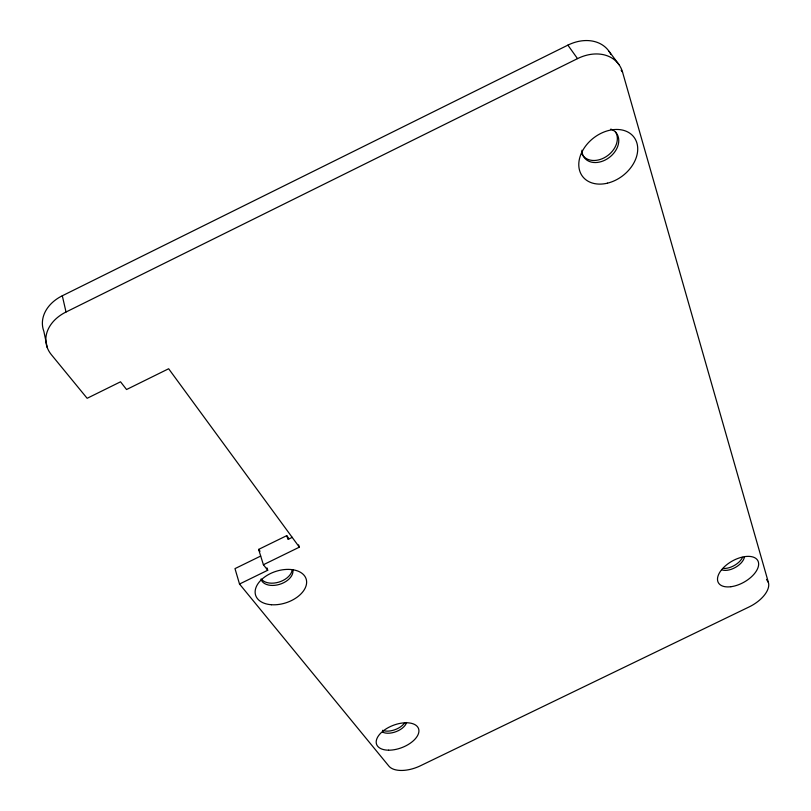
<?xml version="1.0" encoding="UTF-8"?>
<svg xmlns="http://www.w3.org/2000/svg" width="811" height="811" viewBox="0 0 811 811"><rect width="100%" height="100%" fill="white"/><g stroke="black" fill="none" stroke-linecap="round" stroke-linejoin="round"><path stroke-width="1.22" d="M47.291 347.676L43.845 331.293A39.546 30.058 -8.2 0 1 62.305 295.772L567.882 45.142A39.749 30.767 -40.7 0 1 610.865 54.357M288.99 538.707L286.739 535.655L258.618 549.402L263.403 564.73L299.36 547.161L168.647 368.752L126.557 389.523L120.535 381.809L87.142 398.292L51.367 354.681A39.982 30.078 -8.7 0 1 66.026 312.012L577.513 58.625A40.195 30.808 -40.2 0 1 622.544 72.118L768.433 582.572A26.094 13.655 -29 0 1 749.121 606.932L420.422 765.777A25.881 13.503 -21.1 0 1 388.875 766.101L239.519 584.032L234.987 568.623L260.686 556.062M292.295 537.328L287.996 539.427L286.739 535.655M239.519 584.032L267.721 570.255L266.981 567.903M263.403 564.73L267.721 570.255M258.618 549.402L260.057 551.257M609.081 51.367L619.046 64.728M621.125 70.212L622.544 72.118M567.882 45.142L577.513 58.625M766.507 579.399L768.433 582.572M298.59 544.87L299.36 547.161M62.305 295.772L66.026 312.012M292.132 570.184A16.565 10.442 -17.9 0 1 278.741 582.146A16.565 10.442 -17.9 0 1 261.527 579.257M292.771 569.657A16.585 10.431 -17.9 0 1 279.45 584.396A16.585 10.431 -17.9 0 1 260.98 579.084M615.579 131.99A20.153 15.024 -37.9 0 1 605.918 156.807A20.153 15.024 -37.9 0 1 581.588 153.218M404.79 722.642A14.01 7.573 -20.7 0 1 382.559 730.326M742.582 557.319A14.122 7.664 -29.4 0 1 723.24 568.44M610.795 129.101A20.184 15.024 -37.9 0 1 608.96 157.719A20.184 15.024 -37.9 0 1 581.943 150.228M406.554 722.489A14.03 7.573 -20.7 0 1 396.457 731.502A14.03 7.573 -20.7 0 1 382.559 732.08M744.447 556.822A14.142 7.654 -29.4 0 1 735.587 567.325A14.142 7.654 -29.4 0 1 721.861 569.809M271.411 604.732A26.54 16.504 -18 0 0 306.355 579.733A26.54 16.504 -18 0 0 264.883 576.834A26.54 16.504 -18 0 0 271.411 604.732M607.48 183.164A32.339 23.854 -37.6 0 0 634.161 137.434A32.339 23.854 -37.6 0 0 583.129 149.771A32.339 23.854 -37.6 0 0 607.48 183.164M388.57 750.185A22.414 11.952 -20.8 0 0 418.841 729.778A22.414 11.952 -20.8 0 0 385.235 729.454A22.414 11.952 -20.8 0 0 388.57 750.185M730.904 586.718A22.596 12.084 -29.3 0 0 758.366 561.982A22.596 12.084 -29.3 0 0 724.963 566.23A22.596 12.084 -29.3 0 0 730.904 586.718"/></g></svg>
